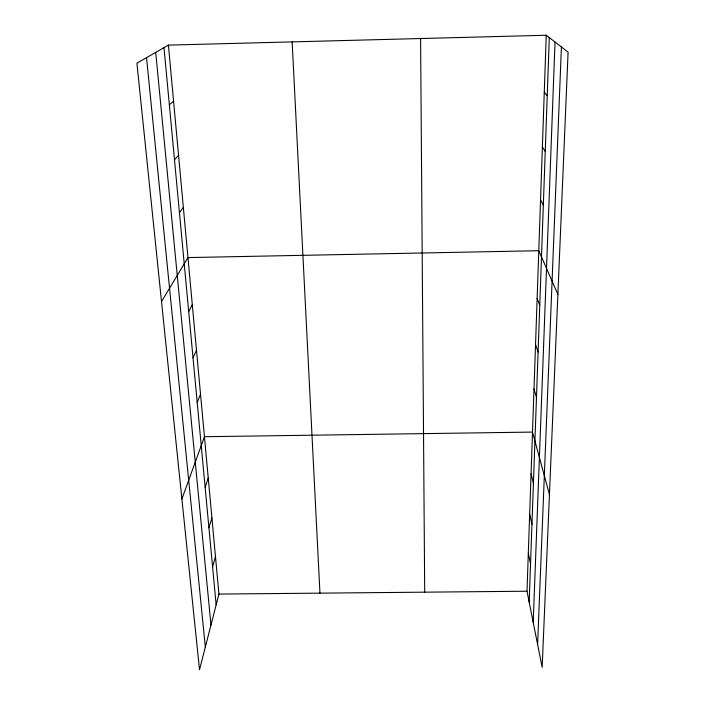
<?xml version="1.0" encoding="UTF-8"?>
<svg xmlns="http://www.w3.org/2000/svg" width="705" height="705" viewBox="0 0 705 705"><rect width="100%" height="100%" fill="white"/><g stroke="black" fill="none" stroke-linecap="round" stroke-linejoin="round"><path stroke-width="1.06" d="M546.243 35.25L568.089 52.117L542.163 667.362L527.005 591.222L546.243 35.25L168.416 45.12L136.911 63.15L199.506 669.75L218.92 594.077L168.416 45.12M529.173 602.123L549.301 37.612M533.2 622.356L555.038 42.044M537.607 644.502L561.409 46.962M212.593 566.961L215.474 556.562M208.927 527.798L211.914 517.867M205.146 487.358L208.239 477.937M181.89 499.017L204.45 436.721L532.504 432.086L549.442 494.522M197.197 402.423L200.528 394.139M193.02 357.787L196.483 350.147M188.702 311.61L192.298 304.648M161.516 301.608L187.962 257.581L538.787 250.707L557.875 294.373M179.449 212.76L183.344 207.358M174.496 159.797L178.55 155.276M169.35 104.798L173.58 101.238M218.92 594.077L527.005 591.222M544.269 92.188L547.23 95.616M542.374 147.001L545.238 151.416M540.55 199.806L543.326 205.129M537.131 298.391L539.757 305.318M535.544 344.463L538.082 352.086M534.002 389.001L536.479 397.276M531.068 473.786L533.412 483.233M529.666 514.174L531.949 524.141M528.318 553.293L530.539 563.744M146.534 57.643L205.331 647.049M155.717 52.39L210.98 625.044M164.001 47.649L216.144 604.925M292.143 41.886L319.955 593.143M420.594 38.528L424.701 592.174"/></g></svg>
